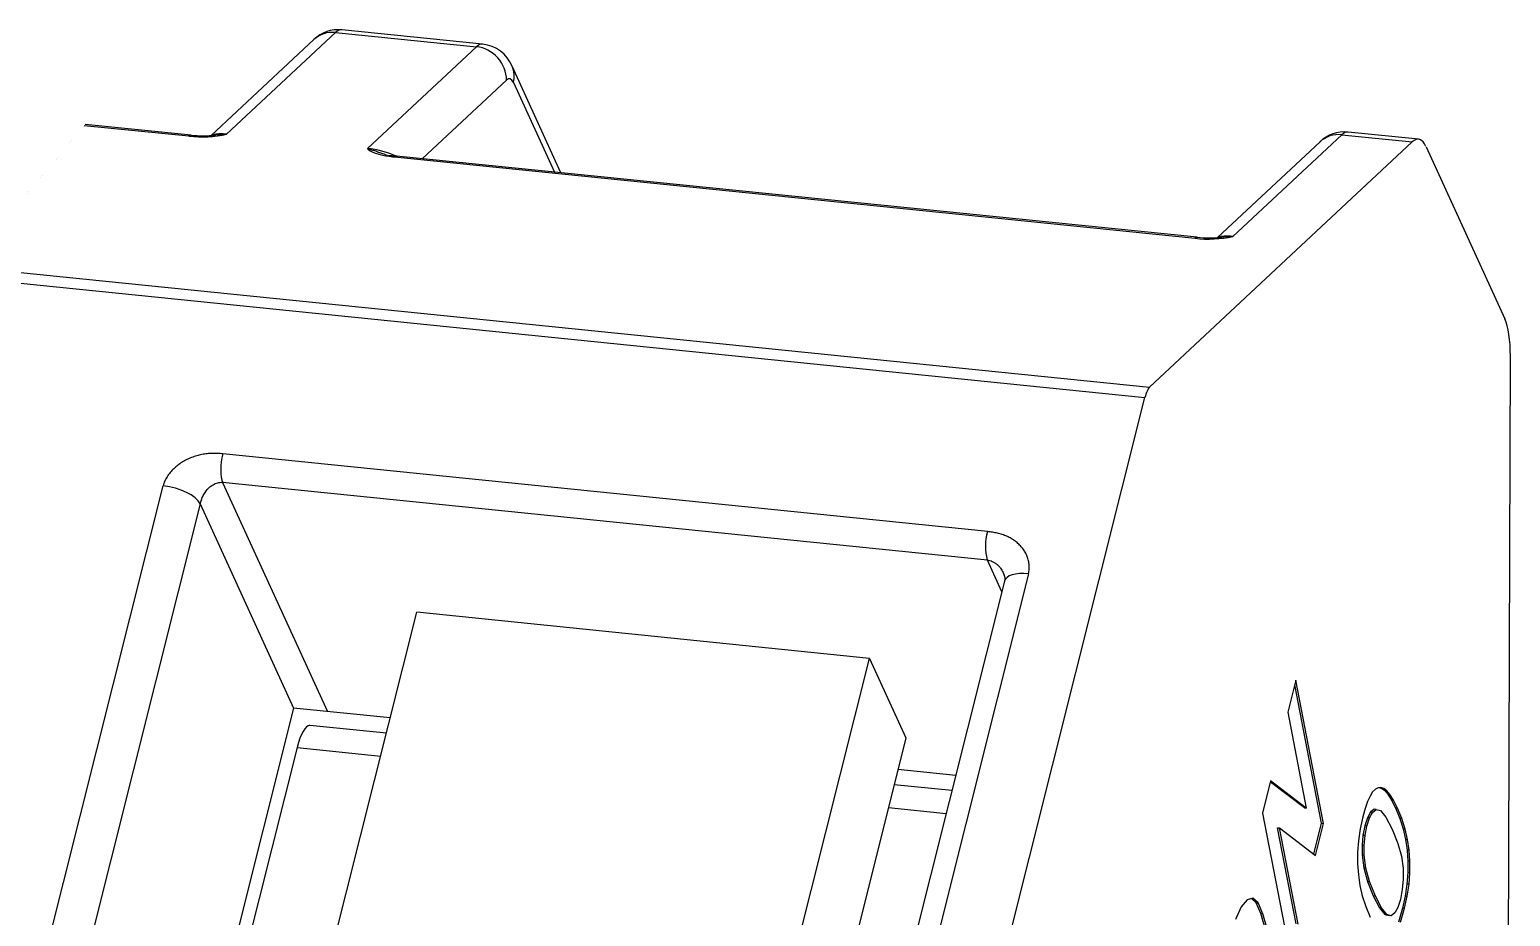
# Model space of a CAD drawing. Header units: millimetres. Extents: x 6 to 292, y 5 to 204.
# Drawn here: x 246.75 to 264.26, y 153.39 to 163.87 of the extents above; entities that cross this region are included whole.
import ezdxf
from ezdxf.lldxf.tags import DXFTag

# ---------------------------------------------------------------- set-up
doc = ezdxf.new("R2010")
doc.units = ezdxf.units.MM
doc.layers.add('200123617', color=7, linetype='Continuous')
doc.layers.add('尺寸层', color=7, linetype='Continuous')
tags = doc.linetypes.add('DIVIDE2', pattern=[15.875, 6.35, -3.175, 0, -3.175, 0, -3.175]).pattern_tags.tags
tags[14:15] = [DXFTag(74, 4), DXFTag(75, 0), DXFTag(340, '0'), DXFTag(46, 0.0), DXFTag(50, 0.0), DXFTag(44, 0.0), DXFTag(45, 0.0)]
tags[12:13] = [DXFTag(74, 4), DXFTag(75, 0), DXFTag(340, '0'), DXFTag(46, 0.0), DXFTag(50, 0.0), DXFTag(44, 0.0), DXFTag(45, 0.0)]
tags[10:11] = [DXFTag(74, 4), DXFTag(75, 0), DXFTag(340, '0'), DXFTag(46, 0.0), DXFTag(50, 0.0), DXFTag(44, 0.0), DXFTag(45, 0.0)]
tags[8:9] = [DXFTag(74, 4), DXFTag(75, 0), DXFTag(340, '0'), DXFTag(46, 0.0), DXFTag(50, 0.0), DXFTag(44, 0.0), DXFTag(45, 0.0)]
tags[6:7] = [DXFTag(74, 4), DXFTag(75, 0), DXFTag(340, '0'), DXFTag(46, 0.0), DXFTag(50, 0.0), DXFTag(44, 0.0), DXFTag(45, 0.0)]
tags[4:5] = [DXFTag(74, 4), DXFTag(75, 0), DXFTag(340, '0'), DXFTag(46, 0.0), DXFTag(50, 0.0), DXFTag(44, 0.0), DXFTag(45, 0.0)]

# ---------------------------------------------------------------- blocks, each defined once
blk = doc.blocks.new('SE8')
at = {"layer": '200123617', "color": 7, "linetype": 'Continuous'}
for p, q in [((250.37, 163.84), (249.082, 162.637)), ((250.37, 163.84), (252.035, 163.671)), ((252.108, 163.703), (250.443, 163.872)), ((250.112, 163.757), (248.9, 162.624)), ((250.747, 162.468), (252.035, 163.671)), ((253.031, 162.183), (252.456, 163.442)), ((251.397, 162.349), (252.39, 163.278)), ((252.471, 163.249), (252.956, 162.191)), ((247.4, 162.742), (248.636, 162.617)), ((248.661, 162.627), (247.411, 162.754)), ((262.263, 162.632), (260.975, 161.429)), ((262.263, 162.632), (263.095, 162.547)), ((263.168, 162.579), (262.336, 162.663)), ((259.991, 159.646), (263.095, 162.547)), ((262.005, 162.548), (260.793, 161.416)), ((263.258, 162.49), (264.189, 160.455)), ((251.066, 162.37), (260.529, 161.408)), ((260.554, 161.419), (251.091, 162.38)), ((246.063, 161.061), (259.991, 159.646)), ((245.983, 160.943), (259.936, 159.525)), ((264.254, 160.013), (264.184, 141.583)), ((254.7, 138.671), (259.936, 159.525)), ((258.077, 157.94), (249.036, 158.859)), ((245.023, 145.306), (248.331, 158.481)), ((258.073, 157.604), (249.035, 158.522)), ((249.035, 158.522), (250.274, 155.812)), ((248.769, 158.268), (245.358, 144.683)), ((248.769, 158.268), (249.873, 155.853)), ((258.244, 157.23), (258.073, 157.604)), ((258.276, 157.356), (253.585, 138.671)), ((258.559, 157.441), (253.868, 138.756)), ((248.907, 147.337), (251.329, 156.986)), ((256.681, 156.442), (251.329, 156.986)), ((254.258, 146.793), (256.681, 156.442)), ((256.681, 156.442), (257.111, 155.501)), ((261.72, 156.183), (261.625, 155.806)), ((262.022, 154.493), (261.707, 156.13)), ((262.046, 154.49), (261.72, 156.183)), ((249.873, 155.853), (246.511, 142.462)), ((251.016, 155.737), (249.873, 155.853)), ((261.625, 155.806), (261.843, 154.672)), ((250.971, 155.558), (250.066, 155.65)), ((257.111, 155.501), (254.689, 145.852)), ((249.914, 155.388), (246.848, 143.179)), ((249.914, 155.388), (250.903, 155.287)), ((257.699, 155.058), (257.017, 155.127)), ((257.654, 154.879), (256.972, 154.948)), ((261.421, 154.993), (261.326, 154.613)), ((261.82, 154.675), (261.418, 154.98)), ((261.843, 154.672), (261.421, 154.993)), ((262.659, 154.895), (262.627, 154.862)), ((262.691, 154.912), (262.659, 154.895)), ((262.725, 154.914), (262.691, 154.912)), ((262.71, 154.913), (262.735, 154.905)), ((262.759, 154.902), (262.725, 154.914)), ((262.735, 154.905), (262.77, 154.879)), ((262.759, 154.902), (262.735, 154.905)), ((262.794, 154.877), (262.759, 154.902)), ((262.566, 154.748), (262.538, 154.666)), ((262.596, 154.813), (262.566, 154.748)), ((262.627, 154.862), (262.596, 154.813)), ((262.77, 154.879), (262.808, 154.835)), ((262.794, 154.877), (262.77, 154.879)), ((262.832, 154.833), (262.794, 154.877)), ((262.808, 154.835), (262.85, 154.767)), ((262.832, 154.833), (262.808, 154.835)), ((262.874, 154.764), (262.832, 154.833)), ((262.85, 154.767), (262.896, 154.674)), ((262.874, 154.764), (262.85, 154.767)), ((262.92, 154.671), (262.874, 154.764)), ((256.904, 154.677), (257.586, 154.608)), ((261.326, 154.613), (261.652, 152.92)), ((261.82, 154.675), (261.843, 154.672)), ((262.51, 154.568), (262.48, 154.426)), ((262.538, 154.666), (262.51, 154.568)), ((262.567, 154.558), (262.535, 154.461)), ((262.559, 154.458), (262.59, 154.555)), ((262.603, 154.624), (262.567, 154.558)), ((262.59, 154.555), (262.567, 154.558)), ((262.59, 154.555), (262.627, 154.621)), ((262.646, 154.658), (262.603, 154.624)), ((262.627, 154.621), (262.603, 154.624)), ((262.627, 154.621), (262.67, 154.655)), ((262.67, 154.655), (262.646, 154.658)), ((262.67, 154.655), (262.721, 154.642)), ((262.721, 154.642), (262.783, 154.564)), ((262.783, 154.564), (262.857, 154.422)), ((262.896, 154.674), (262.947, 154.549)), ((262.92, 154.671), (262.896, 154.674)), ((262.971, 154.547), (262.92, 154.671)), ((262.947, 154.549), (262.987, 154.425)), ((262.971, 154.547), (262.947, 154.549)), ((263.011, 154.423), (262.971, 154.547)), ((261.723, 153.302), (261.504, 154.44)), ((261.504, 154.44), (261.528, 154.437)), ((261.747, 153.299), (261.528, 154.437)), ((261.528, 154.437), (261.951, 154.111)), ((261.931, 154.127), (262.022, 154.493)), ((261.951, 154.111), (262.046, 154.49)), ((262.022, 154.493), (262.046, 154.49)), ((262.48, 154.426), (262.459, 154.286)), ((262.535, 154.461), (262.513, 154.348)), ((262.559, 154.458), (262.535, 154.461)), ((262.537, 154.346), (262.559, 154.458)), ((262.857, 154.422), (262.924, 154.255)), ((262.987, 154.425), (263.016, 154.302)), ((263.011, 154.423), (262.987, 154.425)), ((263.039, 154.299), (263.011, 154.423)), ((262.459, 154.286), (262.449, 154.149)), ((262.513, 154.348), (262.502, 154.234)), ((262.526, 154.231), (262.502, 154.234)), ((262.502, 154.234), (262.503, 154.117)), ((262.537, 154.346), (262.513, 154.348)), ((262.526, 154.231), (262.537, 154.346)), ((262.527, 154.115), (262.526, 154.231)), ((262.924, 154.255), (262.968, 154.102)), ((263.016, 154.302), (263.034, 154.175)), ((263.039, 154.299), (263.016, 154.302)), ((263.058, 154.173), (263.039, 154.299)), ((262.449, 154.149), (262.449, 154.014)), ((262.527, 154.115), (262.503, 154.117)), ((262.503, 154.117), (262.523, 153.965)), ((262.547, 153.963), (262.527, 154.115)), ((262.968, 154.102), (262.987, 153.961)), ((263.034, 154.175), (263.043, 154.045)), ((263.058, 154.173), (263.034, 154.175)), ((263.043, 154.045), (263.043, 153.911)), ((263.067, 154.043), (263.043, 154.045)), ((263.067, 154.043), (263.058, 154.173)), ((263.067, 153.908), (263.067, 154.043)), ((262.449, 154.014), (262.458, 153.884)), ((262.458, 153.884), (262.476, 153.758)), ((262.547, 153.963), (262.523, 153.965)), ((262.523, 153.965), (262.567, 153.804)), ((262.591, 153.802), (262.547, 153.963)), ((262.987, 153.961), (262.989, 153.831)), ((263.043, 153.911), (263.033, 153.773)), ((263.067, 153.908), (263.043, 153.911)), ((263.057, 153.771), (263.067, 153.908)), ((262.476, 153.758), (262.505, 153.633)), ((262.591, 153.802), (262.567, 153.804)), ((262.567, 153.804), (262.635, 153.635)), ((262.659, 153.632), (262.591, 153.802)), ((262.978, 153.709), (262.956, 153.593)), ((262.989, 153.831), (262.978, 153.709)), ((263.033, 153.773), (263.012, 153.632)), ((263.057, 153.771), (263.033, 153.773)), ((263.036, 153.63), (263.057, 153.771)), ((261.073, 153.504), (261.007, 153.356)), ((261.143, 153.588), (261.073, 153.504)), ((261.211, 153.605), (261.143, 153.588)), ((261.25, 153.552), (261.194, 153.601)), ((261.273, 153.55), (261.211, 153.605)), ((261.307, 153.426), (261.25, 153.552)), ((261.25, 153.552), (261.273, 153.55)), ((261.331, 153.423), (261.273, 153.55)), ((262.505, 153.633), (262.545, 153.508)), ((262.545, 153.508), (262.596, 153.383)), ((262.659, 153.632), (262.635, 153.635)), ((262.635, 153.635), (262.709, 153.493)), ((262.733, 153.491), (262.659, 153.632)), ((262.733, 153.491), (262.709, 153.493)), ((262.709, 153.493), (262.771, 153.415)), ((262.925, 153.498), (262.889, 153.433)), ((262.956, 153.593), (262.925, 153.498)), ((263.012, 153.632), (262.981, 153.489)), ((263.005, 153.487), (263.036, 153.63)), ((263.036, 153.63), (263.012, 153.632)), ((261.348, 153.276), (261.307, 153.426)), ((261.307, 153.426), (261.331, 153.423)), ((261.371, 153.273), (261.331, 153.423)), ((262.795, 153.413), (262.733, 153.491)), ((262.795, 153.413), (262.771, 153.415)), ((262.771, 153.415), (262.823, 153.402)), ((262.846, 153.399), (262.795, 153.413)), ((262.846, 153.399), (262.823, 153.402)), ((262.889, 153.433), (262.846, 153.399)), ((262.981, 153.489), (262.931, 153.325)), ((262.955, 153.322), (263.005, 153.487)), ((263.005, 153.487), (262.981, 153.489))]:
    blk.add_line(p, q, dxfattribs=at)
for centre, radius, start, end in [((250.398, 163.462), 0.411, 83.8274, 134.1219), ((252.061, 163.275), 0.429, 22.8224, 83.7745), ((248.8, 163.911), 1.305, 262.801, 282.5131), ((248.804, 163.878), 1.259, 263.4419, 276.7821), ((249.376, 157.774), 4.872, 93.4527, 95.4926), ((262.291, 162.254), 0.411, 83.8274, 134.1219), ((250.628, 161.355), 1.12, 66.3581, 83.9035), ((251.359, 165.466), 3.098, 263.0553, 265.1298), ((260.693, 162.703), 1.305, 262.801, 282.5131), ((260.697, 162.67), 1.259, 263.4419, 276.7821), ((261.269, 156.566), 4.872, 93.4527, 95.4926), ((258.649, 157.766), 0.599, 163.1184, 195.7666)]:
    blk.add_arc(centre, radius, start, end, dxfattribs=at)
for centre, major_axis, ratio, start_param, end_param in [((250.368, 163.483), (0.256, -0.274), 0.90691, 2.337367, 3.141593), ((250.367, 163.126), (-0.076, -0.746), 0.29226, 3.141588, 3.464508), ((252.032, 162.957), (-0.076, -0.746), 0.29226, 3.141879, 3.464508), ((252.033, 163.314), (-0.256, 0.274), 0.90691, 3.908163, 5.47896), ((252.389, 162.92), (-0.038, -0.373), 0.29226, 2.67911, 3.464508), ((252.115, 163.286), (-0.341, -0.156), 0.855873, 2.541043, 3.143524), ((248.635, 162.378), (-0.025, -0.249), 0.29223, 3.104245, 3.464504), ((262.261, 162.274), (0.256, -0.274), 0.90691, 2.337367, 3.141593), ((262.26, 161.917), (-0.076, -0.746), 0.29226, 3.141597, 3.464508), ((263.092, 161.833), (-0.076, -0.746), 0.29226, 2.67911, 3.464508), ((251.065, 162.132), (-0.025, -0.249), 0.29226, 3.141593, 3.464508), ((260.528, 161.17), (-0.025, -0.249), 0.29223, 3.104245, 3.464504), ((264.024, 159.797), (0.076, 0.746), 0.29226, 5.035304, 5.820702), ((259.99, 159.407), (0.025, 0.249), 0.29226, 0.322915, 1.108313), ((249.09, 158.741), (-0.025, -0.249), 0.29226, 4.249906, 5.820702), ((248.412, 158.305), (0.364, -0.091), 0.426691, 0.329061, 1.899857), ((258.64, 157.265), (0.364, -0.091), 0.426765, 1.900018, 3.141702), ((250.021, 155.153), (0.051, 0.497), 0.29226, 0.038565, 1.108313)]:
    blk.add_ellipse(centre, major_axis=major_axis, ratio=ratio, start_param=start_param, end_param=end_param, dxfattribs=at)
for points, knots in [([(249.082, 162.637), (249.072, 162.638), (249.053, 162.64), (249.027, 162.641), (249.002, 162.641), (248.979, 162.64), (248.956, 162.637), (248.934, 162.633), (248.919, 162.629), (248.911, 162.625), (248.908, 162.624)], [0, 0, 0, 0, 0.0666667, 0.1333333, 0.2, 0.2666667, 0.3333333, 0.4, 0.4666667, 0.49135, 0.49135, 0.49135, 0.49135]), ([(250.747, 162.468), (250.764, 162.464), (250.796, 162.455), (250.841, 162.44), (250.888, 162.423), (250.932, 162.407), (250.961, 162.397), (250.973, 162.393)], [0, 0, 0, 0, 0.1428571, 0.2857143, 0.4285714, 0.5714286, 0.6633043, 0.6633043, 0.6633043, 0.6633043]), ([(260.975, 161.429), (260.965, 161.43), (260.946, 161.431), (260.92, 161.432), (260.895, 161.432), (260.872, 161.431), (260.849, 161.429), (260.827, 161.425), (260.812, 161.42), (260.804, 161.417), (260.801, 161.416)], [0, 0, 0, 0, 0.0666667, 0.1333333, 0.2, 0.2666667, 0.3333333, 0.4, 0.4666667, 0.49135, 0.49135, 0.49135, 0.49135]), ([(258.073, 157.604), (258.083, 157.603), (258.103, 157.599), (258.132, 157.588), (258.16, 157.573), (258.186, 157.554), (258.209, 157.532), (258.229, 157.508), (258.246, 157.483), (258.26, 157.458), (258.269, 157.437), (258.273, 157.425), (258.274, 157.422)], [0, 0, 0, 0, 0.0714286, 0.1428571, 0.2142857, 0.2857143, 0.3571429, 0.4285714, 0.5, 0.5714286, 0.6428571, 0.6652606, 0.6652606, 0.6652606, 0.6652606])]:
    blk.add_open_spline(points, degree=3, knots=knots, dxfattribs=at)
for points in [[(250.747, 162.468), (250.75, 162.464), (250.756, 162.455), (250.777, 162.44), (250.808, 162.424), (250.852, 162.408), (250.91, 162.393), (250.98, 162.38), (251.036, 162.373), (251.066, 162.37)], [(249.036, 158.859), (249.016, 158.861), (248.976, 158.864), (248.915, 158.865), (248.853, 158.862), (248.79, 158.852), (248.728, 158.838), (248.668, 158.817), (248.61, 158.792), (248.555, 158.761), (248.504, 158.725), (248.456, 158.685), (248.414, 158.64), (248.378, 158.59), (248.349, 158.537), (248.336, 158.5), (248.331, 158.481)], [(248.769, 158.268), (248.77, 158.276), (248.775, 158.291), (248.783, 158.316), (248.793, 158.342), (248.805, 158.367), (248.818, 158.392), (248.835, 158.416), (248.853, 158.438), (248.873, 158.459), (248.896, 158.479), (248.921, 158.495), (248.948, 158.509), (248.976, 158.518), (249.005, 158.523), (249.025, 158.523), (249.035, 158.522)], [(258.559, 157.441), (258.564, 157.46), (258.57, 157.498), (258.568, 157.554), (258.558, 157.609), (258.54, 157.66), (258.515, 157.708), (258.483, 157.752), (258.446, 157.792), (258.404, 157.828), (258.357, 157.859), (258.305, 157.885), (258.25, 157.907), (258.192, 157.922), (258.135, 157.933), (258.094, 157.938), (258.077, 157.94)], [(258.261, 157.454), (258.278, 157.409), (258.284, 157.377), (258.277, 157.359)]]:
    blk.add_open_spline(points, degree=3, dxfattribs=at)
blk = doc.blocks.new('SE14')
at = {"layer": '尺寸层', "color": 7, "linetype": 'DIVIDE2', "const_width": 0.00013}
blk.add_lwpolyline([(247.411, 162.754, 0.331965), (245.542, 144.368, -0.331965), (243.673, 125.981, -0.331965)], format="xyb", dxfattribs=at)

msp = doc.modelspace()

# ---------------------------------------------------------------- block references
at = {"layer": '尺寸层'}
for name in ['SE8', 'SE14']:
    msp.add_blockref(name, (0, 0), dxfattribs=at)

doc.saveas('drawing.dxf')
